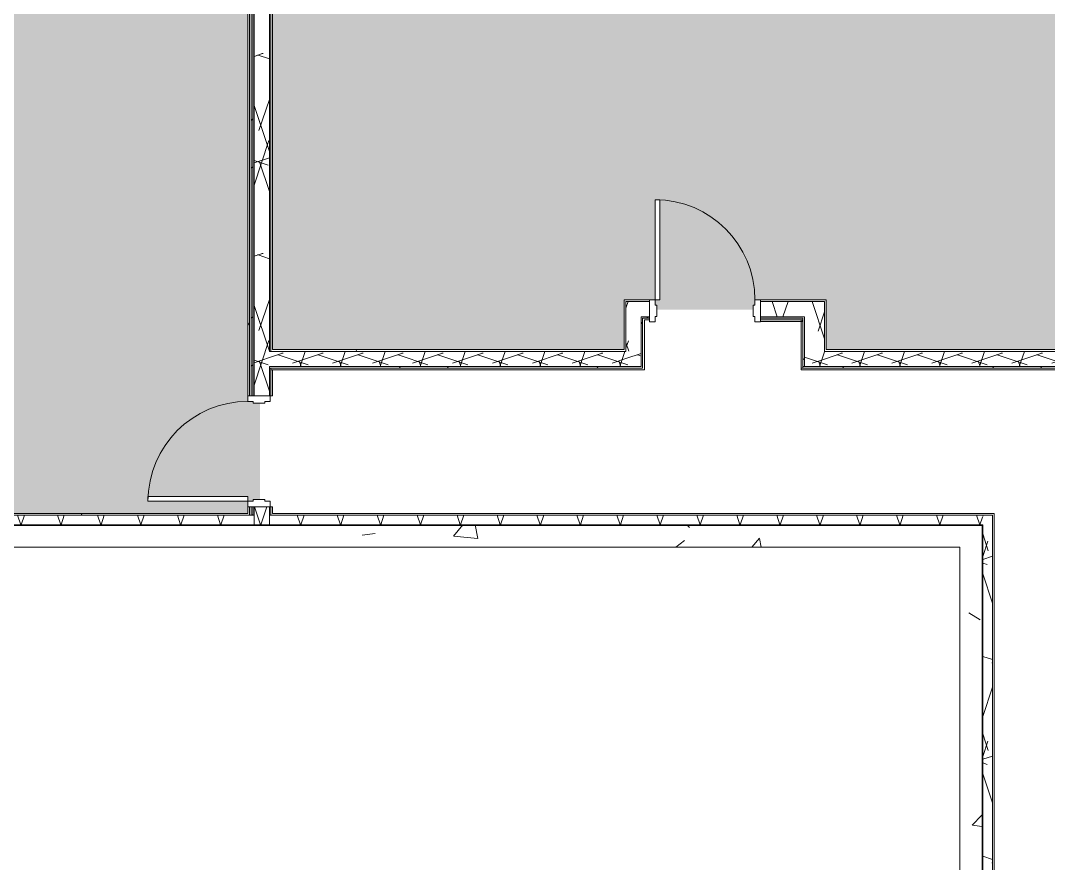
# Model space of a CAD drawing. Header units: inches. Extents: x -1551 to 2054, y 9767 to 12269.
# Drawn here: x 414.9 to 785.4, y 11661.2 to 11965 of the extents above; entities that cross this region are included whole.
import ezdxf

# ---------------------------------------------------------------- set-up
doc = ezdxf.new("R2010")
doc.units = ezdxf.units.IN
doc.header["$MEASUREMENT"] = 0
for name, color, linetype, lineweight in [('0-1', 7, 'Continuous', 5), ('A-AREA-PATT-6', 145, 'Continuous', 9), ('A-AREA-PATT-7', 155, 'Continuous', 9), ('A-DOOR', 31, 'Continuous', 9), ('A-DOOR-FRAM', 31, 'Continuous', 9), ('A-WALL', 113, 'Continuous', 9), ('A-WALL-1', 7, 'Continuous', 9), ('A-WALL-PATT-1', 8, 'Continuous', 9), ('A-WALL-PATT-2', 253, 'Continuous', 9), ('A-WALL-PATT-3', 7, 'Continuous', 9), ('A-WALL-PATT-5', 111, 'Continuous', 9), ('I-WALL', 2, 'Continuous', 9), ('I-WALL-1', 1, 'Continuous', 5)]:
    doc.layers.add(name, color=color, linetype=linetype, lineweight=lineweight)
pattern_1 = [(50, (0, 0), (103.28545, -9.0368), [10.8, -118.8]), (355, (0, 0), (-19.9797, 108.3155), [8.64, -95.04]), (100.451, (8.61, -0.75), (83.3065, 99.2783), [9.179, -100.964]), (46.184, (0, 28.8), (153.6832, -23.8353), [16.2, -178.2]), (96.636, (12.8, 26.81), (134.5904, 140.2742), [13.768, -151.447]), (351.184, (0, 28.8), (134.5915, 140.2725), [12.96, -142.56]), (21, (14.4, 21.6), (85.95435, -57.97756), [10.8, -118.8]), (326, (14.4, 21.6), (35.0378, 104.4212), [8.64, -95.04]), (71.451, (21.56, 16.77), (120.9926, 46.443), [9.179, -100.964]), (37.5, (0, 0), (1.75074, 47.93675), [4.752, -89.136, 4.752, -91.728, -95.4]), (37.5, (0, 0), (1.75074, 47.93675), [-190.368, 4.752, -90.648]), (7.5, (0, 0), (37.88179, 56.79546), [4.752, -50.256, 4.752, -86.976, -36.36]), (7.5, (0, 0), (37.88179, 56.79546), [-146.736, 4.752, -31.608]), (327.5, (-32.112, 0), (76.87036, -3.24809), [4.752, -31.248, 4.752, -107.568, -149.04]), (327.5, (-32.112, 0), (76.87036, -3.24809), [-148.32, 4.752, -144.288]), (317.5, (-46.51, 0), (83.9787, 14.41494), [4.752, -42.048, 4.752, -69.84, -105.84]), (317.5, (-46.51, 0), (83.9787, 14.41494), [-121.392, 4.752, -101.088])]
pattern_2 = [(45, (3964.78, 0), (-35.63818, 35.63818), []), (45, (3964.78, 54), (-35.63818, 35.63818), [])]
pattern_3 = [(161.57, (3966.5794, 1.8), (-14.4010124, -0.0012439), [0, -102.456, 11.376, 0]), (18.43, (3962.9794, 1.8), (-14.4010124, 0.0012439), [0, -102.456, 11.376, 0]), (108.43, (3966.5794, 1.8), (7.1973965, -36.003153), [34.146, -79.686]), (71.57, (3962.9794, 1.8), (7.1973965, 36.003153), [34.146, -79.686])]
pattern_4 = [(0, (3964.78, 0), (115.2, 28.8), [4.752, -81.648, 4.752, -81.648, -460.8]), (0, (3964.78, 0), (115.2, 28.8), [-172.8, 4.752, -168.048, 4.752, -81.648, -201.6]), (0, (3964.78, 0), (115.2, 28.8), [-432, 4.752, -52.848, 4.752, -139.248]), (120, (4007.98, 14.4), (-82.54153, 85.366127), [4.752, -81.648, 4.752, -81.648, -460.8]), (120, (4007.98, 14.4), (-82.54153, 85.366127), [-172.8, 4.752, -168.048, 4.752, -81.648, -201.6]), (120, (4007.98, 14.4), (-82.54153, 85.366127), [-432, 4.752, -52.848, 4.752, -139.248]), (240, (4022.38, 72), (-32.65847, -114.166127), [4.752, -81.648, 4.752, -81.648, -460.8]), (240, (4022.38, 72), (-32.65847, -114.166127), [-172.8, 4.752, -168.048, 4.752, -81.648, -201.6]), (240, (4022.38, 72), (-32.65847, -114.166127), [-432, 4.752, -52.848, 4.752, -139.248])]

# ---------------------------------------------------------------- blocks, each defined once
blk = doc.blocks.new('CTR - 1st Phase - Structure_rvt-1-KEY PLAN - 1ST FLOOR')
at = {"layer": 'A-WALL-PATT-1'}
h = blk.add_hatch(dxfattribs=at)
h.set_pattern_fill('FP_8', color=256, style=0, pattern_type=2)
h.set_pattern_definition(pattern_1)
h.paths.add_polyline_path([(-3396.63, 11775.19), (-3211.32, 11775.19), (-3211.32, 11783.19), (-3755.32, 11783.19), (-3755.32, 11775.19), (-3464.16, 11775.19)], flags=0)
h = blk.add_hatch(dxfattribs=at)
h.set_pattern_fill('FP_8', color=256, style=0, pattern_type=2)
h.set_pattern_definition(pattern_1)
h.paths.add_polyline_path([(-3211.32, 11548.19), (-3203.32, 11548.19), (-3203.44, 11783.07), (-3203.52, 11782.99), (-3211.32, 11782.99), (-3211.32, 11550.2)], flags=0)
at = {"layer": 'A-WALL-1'}
for p, q in [((-3211.32, 11783.19), (-3747.32, 11783.19)), ((-3203.32, 11783.19), (-3211.32, 11783.19)), ((-3203.32, 11548.19), (-3203.32, 11783.19)), ((-3755.32, 11775.19), (-3211.32, 11775.19)), ((-3211.32, 11775.19), (-3211.32, 11556.19))]:
    blk.add_line(p, q, dxfattribs=at)
blk = doc.blocks.new('HOLLOW METAL - UNIT DOOR-2318850-KEY PLAN - 1ST FLOOR')
at = {"layer": 'A-DOOR'}
for p, q in [((16.25, -4.6875), (18, -4.6875)), ((16.25, -40.6875), (16.25, -4.6875)), ((18, -4.6875), (18, -40.6875)), ((18, -40.6875), (16.25, -40.6875))]:
    blk.add_line(p, q, dxfattribs=at)
blk.add_arc((18, -4.6875), 36, 180, 270, dxfattribs=at)
at = {"layer": 'A-DOOR-FRAM'}
for p, q in [((-20, 3.3125), (-18, 3.3125)), ((-20, -4.6875), (-20, 3.3125)), ((-18, 3.3125), (-18, 1.375)), ((-18, 1.375), (-17.375, 1.375)), ((-17.375, 1.375), (-17.375, -2.75)), ((17.375, 1.375), (18, 1.375)), ((17.375, -2.75), (17.375, 1.375)), ((18, 3.3125), (20, 3.3125)), ((18, 1.375), (18, 3.3125)), ((20, 3.3125), (20, -4.6875)), ((-18, -2.75), (-18, -4.6875)), ((-17.375, -2.75), (-18, -2.75)), ((18, -2.75), (17.375, -2.75)), ((18, -4.6875), (18, -2.75)), ((-18, -4.6875), (-20, -4.6875)), ((20, -4.6875), (18, -4.6875))]:
    blk.add_line(p, q, dxfattribs=at)
blk = doc.blocks.new('HOLLOW METAL - UNIT DOOR-2191977-KEY PLAN - 1ST FLOOR')
at = {"layer": 'A-DOOR'}
for p, q in [((16.25, -3.875), (18, -3.875)), ((16.25, -39.875), (16.25, -3.875)), ((18, -3.875), (18, -39.875)), ((18, -39.875), (16.25, -39.875))]:
    blk.add_line(p, q, dxfattribs=at)
blk.add_arc((18, -3.875), 36, 180, 270, dxfattribs=at)
at = {"layer": 'A-DOOR-FRAM'}
for p, q in [((-20, 4.125), (-18, 4.125)), ((-20, -3.875), (-20, 4.125)), ((-18, 4.125), (-18, 2.1875)), ((18, 4.125), (20, 4.125)), ((18, 2.1875), (18, 4.125)), ((20, 4.125), (20, -3.875)), ((-18, 2.1875), (-17.375, 2.1875)), ((-17.375, 2.1875), (-17.375, -1.9375)), ((17.375, 2.1875), (18, 2.1875)), ((17.375, -1.9375), (17.375, 2.1875)), ((-18, -1.9375), (-18, -3.875)), ((-17.375, -1.9375), (-18, -1.9375)), ((18, -1.9375), (17.375, -1.9375)), ((18, -3.875), (18, -1.9375)), ((-18, -3.875), (-20, -3.875)), ((20, -3.875), (18, -3.875))]:
    blk.add_line(p, q, dxfattribs=at)

msp = doc.modelspace()

# ---------------------------------------------------------------- hatches: boundary and pattern name
at = {"layer": 'A-AREA-PATT-6'}
h = msp.add_hatch(color=256, dxfattribs=at)
h.paths.add_polyline_path([(496.82, 11791.74), (460.82, 11791.74), (460.82, 11793.49), (496.82, 11793.49), (496.82, 11792.38)], flags=0)
h.paths.add_polyline_path([(240.46, 11787.36), (496.82, 11787.36), (496.82, 11791.74), (498.76, 11791.74), (498.76, 11792.36), (501.26, 11792.36), (501.26, 11827.11), (498.76, 11827.11), (498.76, 11827.74), (496.82, 11827.74), (496.82, 12081.06), (366.69, 12081.06), (366.69, 12060.25), (338.82, 12060.25), (338.82, 12081.06), (328.01, 12081.19), (327.88, 12081.06), (327.26, 12081.19), (327.26, 12083.88), (291.26, 12083.88), (291.26, 12081.06), (290.63, 12081.19), (290.47, 12081.06), (141.58, 12081.06), (141.58, 11843.36), (221.83, 11843.36), (221.83, 11787.36)], flags=0)
at = {"layer": 'A-AREA-PATT-7'}
h = msp.add_hatch(color=256, dxfattribs=at)
h.paths.add_polyline_path([(705.29, 11846.36), (823.41, 11846.36), (823.41, 12081.06), (655.44, 12081.06), (655.44, 12060.25), (627.57, 12060.25), (627.57, 12081.06), (505.69, 12081.06), (505.69, 11846.36), (632.51, 11846.36), (632.51, 11864.36), (643.63, 11864.36), (643.63, 11862.43), (644.26, 11862.43), (644.26, 11860.74), (679.01, 11860.74), (679.01, 11862.43), (679.63, 11862.51), (679.63, 11864.36), (705.29, 11864.36), (705.29, 11855.94)], flags=0)
h.paths.add_polyline_path([(643.63, 11864.36), (643.63, 11900.36), (645.38, 11900.36), (645.38, 11864.36), (643.76, 11864.36)], flags=0)
at = {"layer": 'A-WALL-PATT-1'}
h = msp.add_hatch(dxfattribs=at)
h.set_pattern_fill('FP_17', color=256, style=0, pattern_type=2)
h.set_pattern_definition(pattern_2)
h.paths.add_polyline_path([(498.57, 11786.74), (498.57, 11789.74), (498.07, 11789.74), (498.07, 11786.74)], flags=0)
h.paths.add_polyline_path([(498.57, 11829.74), (498.57, 12081.69), (498.07, 12081.69), (498.07, 11829.74)], flags=0)
at = {"layer": 'A-WALL-PATT-2'}
h = msp.add_hatch(dxfattribs=at)
h.set_pattern_fill('FP_4', color=256, style=0, pattern_type=2)
h.set_pattern_definition(pattern_3)
h.paths.add_polyline_path([(500.61, 11783.24), (504.57, 11783.24), (504.57, 11789.74), (499.07, 11789.74), (499.07, 11783.24)], flags=0)
h.paths.add_polyline_path([(499.07, 11829.74), (504.57, 11829.74), (504.57, 12081.69), (499.07, 12081.69), (499.07, 11885.46)], flags=0)
at = {"layer": 'A-WALL-PATT-3'}
h = msp.add_hatch(dxfattribs=at)
h.set_pattern_fill('FP_3', color=256, style=0, pattern_type=2)
h.set_pattern_definition(pattern_4)
h.paths.add_polyline_path([(496.82, 11787.36), (497.44, 11787.36), (497.44, 11789.74), (496.82, 11789.74)], flags=0)
h.paths.add_polyline_path([(497.44, 11829.74), (497.44, 12081.69), (496.82, 12081.69), (496.82, 11829.74)], flags=0)
at = {"layer": 'A-WALL-PATT-5'}
h = msp.add_hatch(dxfattribs=at)
h.set_pattern_fill('FP_4', color=256, style=0, pattern_type=2)
h.set_pattern_definition(pattern_3)
h.paths.add_polyline_path([(638.63, 11840.24), (638.63, 11863.74), (633.13, 11863.74), (633.13, 11840.24), (635.69, 11840.24)], flags=0)
h = msp.add_hatch(dxfattribs=at)
h.set_pattern_fill('FP_4', color=256, style=0, pattern_type=2)
h.set_pattern_definition(pattern_3)
h.paths.add_polyline_path([(641.63, 11858.24), (641.63, 11863.74), (638.63, 11863.74), (638.63, 11858.24), (639.76, 11858.24)], flags=0)
h.paths.add_polyline_path([(697.42, 11858.24), (697.42, 11863.74), (681.63, 11863.74), (681.63, 11858.24), (696.92, 11858.24)], flags=0)
h = msp.add_hatch(dxfattribs=at)
h.set_pattern_fill('FP_4', color=256, style=0, pattern_type=2)
h.set_pattern_definition(pattern_3)
h.paths.add_polyline_path([(697.42, 11840.24), (704.67, 11840.24), (704.67, 11863.74), (697.42, 11863.74), (697.42, 11845.98)], flags=0)
h = msp.add_hatch(dxfattribs=at)
h.set_pattern_fill('FP_17', color=256, style=0, pattern_type=2)
h.set_pattern_definition(pattern_2)
h.paths.add_polyline_path([(639.13, 11839.74), (639.13, 11858.24), (638.63, 11858.24), (638.63, 11839.74)], flags=0)
h = msp.add_hatch(dxfattribs=at)
h.set_pattern_fill('FP_17', color=256, style=0, pattern_type=2)
h.set_pattern_definition(pattern_2)
h.paths.add_polyline_path([(639.76, 11857.74), (641.63, 11857.74), (641.63, 11858.24), (639.13, 11858.24), (639.18, 11857.74)], flags=0)
h.paths.add_polyline_path([(696.29, 11857.74), (696.92, 11857.74), (696.79, 11858.24), (681.63, 11858.24), (681.63, 11857.74)], flags=0)
h = msp.add_hatch(dxfattribs=at)
h.set_pattern_fill('FP_17', color=256, style=0, pattern_type=2)
h.set_pattern_definition(pattern_2)
h.paths.add_polyline_path([(697.42, 11840.24), (697.42, 11858.24), (696.92, 11858.24), (696.92, 11840.24)], flags=0)
h = msp.add_hatch(dxfattribs=at)
h.set_pattern_fill('FP_4', color=256, style=0, pattern_type=2)
h.set_pattern_definition(pattern_3)
h.paths.add_polyline_path([(633.13, 11840.24), (633.13, 11845.74), (504.57, 11845.74), (504.57, 11840.24), (632.51, 11840.24)], flags=0)
h = msp.add_hatch(dxfattribs=at)
h.set_pattern_fill('FP_3', color=256, style=0, pattern_type=2)
h.set_pattern_definition(pattern_4)
h.paths.add_polyline_path([(632.51, 11845.74), (632.51, 11846.36), (505.69, 11846.36), (505.69, 11845.74), (568.15, 11845.74)], flags=0)
h = msp.add_hatch(dxfattribs=at)
h.set_pattern_fill('FP_4', color=256, style=0, pattern_type=2)
h.set_pattern_definition(pattern_3)
h.paths.add_polyline_path([(824.66, 11840.24), (825.16, 11840.24), (825.16, 11845.74), (704.67, 11845.74), (704.67, 11840.24), (824.64, 11840.24)], flags=0)
h = msp.add_hatch(dxfattribs=at)
h.set_pattern_fill('FP_17', color=256, style=0, pattern_type=2)
h.set_pattern_definition(pattern_2)
h.paths.add_polyline_path([(638.63, 11839.74), (638.63, 11840.24), (504.57, 11840.24), (504.57, 11839.74), (638.62, 11839.74)], flags=0)
h = msp.add_hatch(dxfattribs=at)
h.set_pattern_fill('FP_17', color=256, style=0, pattern_type=2)
h.set_pattern_definition(pattern_2)
h.paths.add_polyline_path([(696.92, 11839.74), (824.66, 11839.74), (824.65, 11840.24), (696.92, 11840.24)], flags=0)
h = msp.add_hatch(dxfattribs=at)
h.set_pattern_fill('FP_4', color=256, style=0, pattern_type=2)
h.set_pattern_definition(pattern_3)
h.paths.add_polyline_path([(499.07, 11783.24), (499.07, 11786.74), (221.21, 11786.74), (221.21, 11783.24), (433.08, 11783.24)], flags=0)
h.paths.add_polyline_path([(761.61, 11783.24), (761.71, 11783.4), (761.58, 11786.74), (504.57, 11786.74), (504.57, 11783.24), (761.46, 11783.24)], flags=0)
h = msp.add_hatch(dxfattribs=at)
h.set_pattern_fill('FP_3', color=256, style=0, pattern_type=2)
h.set_pattern_definition(pattern_4)
h.paths.add_polyline_path([(761.46, 11786.74), (765.21, 11786.74), (765.2, 11787.36), (505.07, 11787.36), (505.07, 11786.74), (756, 11786.74)], flags=0)
h.paths.add_polyline_path([(240.46, 11786.74), (497.44, 11786.74), (497.44, 11787.36), (221.83, 11787.36), (221.83, 11786.74)], flags=0)
h = msp.add_hatch(dxfattribs=at)
h.set_pattern_fill('FP_4', color=256, style=0, pattern_type=2)
h.set_pattern_definition(pattern_3)
h.paths.add_polyline_path([(762.44, 11547.94), (765.21, 11547.94), (765.21, 11641.24), (761.71, 11641.24), (761.71, 11547.94)], flags=0)
h.paths.add_polyline_path([(765.21, 11646.74), (765.21, 11786.74), (761.71, 11786.74), (761.71, 11646.74)], flags=0)
h = msp.add_hatch(dxfattribs=at)
h.set_pattern_fill('FP_3', color=256, style=0, pattern_type=2)
h.set_pattern_definition(pattern_4)
h.paths.add_polyline_path([(765.21, 11544.44), (765.83, 11544.44), (765.83, 11641.24), (765.21, 11641.24), (765.21, 11547.24)], flags=0)
h.paths.add_polyline_path([(765.21, 11647.86), (765.83, 11647.86), (765.83, 11787.36), (765.21, 11787.36), (765.21, 11648.57)], flags=0)
at = {"layer": 'I-WALL-1'}
h = msp.add_hatch(color=256, dxfattribs=at)
h.paths.add_polyline_path([(498.57, 11786.74), (499.07, 11786.74), (499.07, 11789.74), (498.57, 11789.74), (498.57, 11787.15)], flags=0)
h.paths.add_polyline_path([(498.76, 11829.74), (499.07, 11829.74), (499.07, 12081.69), (498.57, 12081.69), (498.57, 11829.74)], flags=0)
h = msp.add_hatch(color=256, dxfattribs=at)
h.paths.add_polyline_path([(505.07, 11786.74), (505.07, 11789.74), (504.57, 11789.74), (504.57, 11786.74)], flags=0)
h.paths.add_polyline_path([(504.57, 11829.74), (505.07, 11829.82), (505.07, 11839.74), (504.57, 11839.73), (504.57, 11839.11)], flags=0)
h.paths.add_polyline_path([(505.07, 11845.74), (505.07, 12081.69), (504.57, 12081.69), (504.57, 11845.74)], flags=0)

# ---------------------------------------------------------------- linework, layer by layer
at = {"layer": 'A-WALL'}
for p, q in [((497.44, 12081.69), (497.44, 11829.74)), ((498.07, 12081.69), (498.07, 11829.74)), ((498.57, 12081.69), (498.57, 11829.74)), ((499.07, 12081.69), (499.07, 11829.74)), ((504.57, 12081.69), (504.57, 11845.74)), ((505.07, 12081.69), (505.07, 11845.74)), ((633.13, 11863.74), (633.13, 11845.74)), ((633.13, 11863.74), (641.63, 11863.74)), ((681.63, 11863.74), (704.67, 11863.74)), ((704.67, 11845.74), (704.67, 11863.74)), ((638.63, 11858.24), (638.63, 11840.24)), ((638.63, 11858.24), (641.63, 11858.24)), ((639.13, 11857.74), (639.13, 11839.74)), ((639.13, 11857.74), (641.63, 11857.74)), ((681.63, 11858.24), (697.42, 11858.24)), ((681.63, 11857.74), (696.92, 11857.74)), ((696.79, 11857.11), (696.92, 11857.11)), ((696.92, 11839.74), (696.92, 11857.74)), ((697.42, 11840.24), (697.42, 11858.24)), ((504.57, 11845.74), (633.13, 11845.74)), ((704.67, 11845.74), (825.16, 11845.74)), ((504.57, 11840.24), (638.63, 11840.24)), ((504.57, 11840.24), (504.57, 11829.74)), ((639.13, 11839.74), (504.57, 11839.74)), ((505.07, 11829.74), (505.07, 11839.74)), ((505.07, 11839.11), (505.69, 11839.11)), ((696.29, 11839.74), (824.66, 11839.74)), ((696.92, 11840.24), (825.16, 11840.24)), ((221.21, 11786.74), (499.07, 11786.74)), ((496.82, 11787.36), (221.83, 11787.36)), ((497.44, 11789.74), (497.44, 11786.74)), ((498.07, 11789.74), (498.07, 11786.74)), ((498.57, 11789.74), (498.57, 11786.74)), ((499.07, 11789.74), (499.07, 11783.24)), ((504.57, 11783.24), (504.57, 11789.74)), ((504.57, 11786.74), (765.21, 11786.74)), ((505.07, 11789.74), (505.07, 11786.74)), ((765.83, 11787.36), (505.69, 11787.36)), ((765.21, 11646.74), (765.21, 11786.74)), ((765.83, 11647.86), (765.83, 11787.36)), ((217.46, 11782.99), (761.46, 11782.99)), ((217.71, 11783.24), (761.71, 11783.24)), ((761.46, 11782.99), (761.46, 11548.19)), ((761.71, 11547.94), (761.71, 11783.24))]:
    msp.add_line(p, q, dxfattribs=at)
at = {"layer": 'I-WALL'}
for p, q in [((496.82, 12081.69), (496.82, 11829.74)), ((505.69, 11846.36), (505.69, 12081.69)), ((641.63, 11864.36), (632.51, 11864.36)), ((632.51, 11864.36), (632.51, 11846.36)), ((705.29, 11864.36), (681.63, 11864.36)), ((705.29, 11846.36), (705.29, 11864.36)), ((639.76, 11839.11), (639.76, 11857.11)), ((639.76, 11857.11), (641.63, 11857.11)), ((696.79, 11857.11), (681.63, 11857.11)), ((681.63, 11856.49), (696.79, 11856.49)), ((696.29, 11857.11), (696.29, 11839.11)), ((696.79, 11856.49), (696.79, 11857.11)), ((632.51, 11846.36), (505.69, 11846.36)), ((823.41, 11846.36), (705.29, 11846.36)), ((505.69, 11839.11), (639.76, 11839.11)), ((505.69, 11829.74), (505.69, 11839.11)), ((696.29, 11839.11), (823.41, 11839.11)), ((504.82, 11829.74), (505.69, 11829.74)), ((496.82, 11789.74), (496.82, 11787.36)), ((505.69, 11789.74), (504.82, 11789.74)), ((505.69, 11787.36), (505.69, 11789.74))]:
    msp.add_line(p, q, dxfattribs=at)

# ---------------------------------------------------------------- block references
at = {"layer": '0-1'}
msp.add_blockref('CTR - 1st Phase - Structure_rvt-1-KEY PLAN - 1ST FLOOR', (3964.78, 0), dxfattribs=at)
at = {"layer": 'A-DOOR'}
for name, p, rotation in [('HOLLOW METAL - UNIT DOOR-2191977-KEY PLAN - 1ST FLOOR', (661.63, 11860.49), 180), ('HOLLOW METAL - UNIT DOOR-2318850-KEY PLAN - 1ST FLOOR', (501.51, 11809.74), 270)]:
    msp.add_blockref(name, p, dxfattribs=dict(at, rotation=rotation))

doc.saveas('drawing.dxf')
